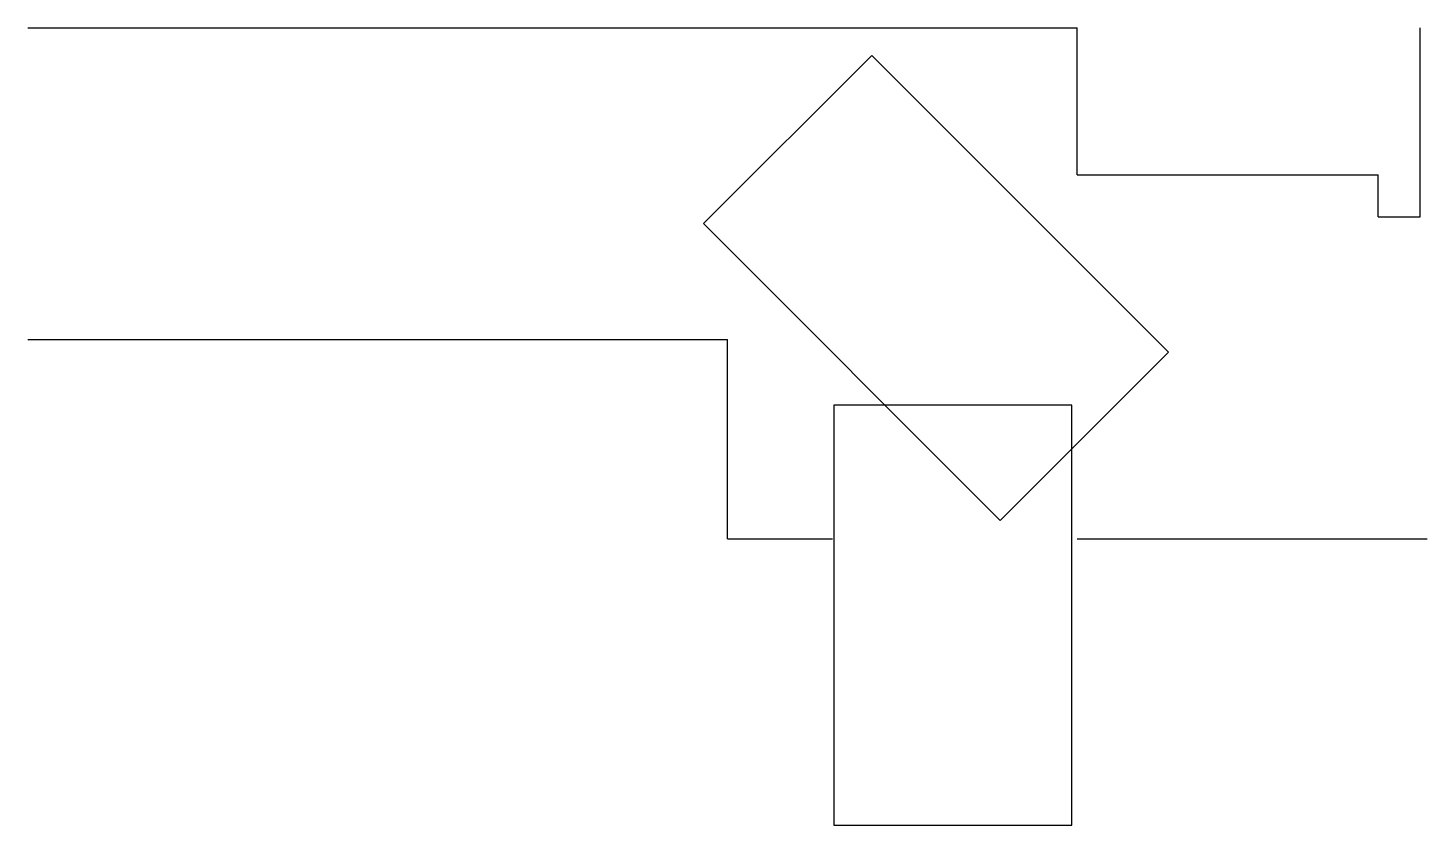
# Model space of a CAD drawing. Header units: inches. Extents: x -100 to 100, y 19 to 133.
import ezdxf

# ---------------------------------------------------------------- set-up
doc = ezdxf.new("R2010")
doc.units = ezdxf.units.IN
doc.header["$MEASUREMENT"] = 0
doc.layers.get('0').update_dxf_attribs({"lineweight": 25})

msp = doc.modelspace()

# ---------------------------------------------------------------- linework, layer by layer
for p, q in [((-100, 133), (0, 133)), ((0, 133), (50, 133)), ((50, 112), (50, 133)), ((99, 106), (99, 133)), ((20.61, 129.09), (-3.43, 105.04)), ((63.04, 86.66), (20.61, 129.09)), ((50, 112), (93, 112)), ((93, 106), (93, 112)), ((93, 106), (99, 106)), ((-3.43, 105.04), (39, 62.62)), ((-100, 88.5), (0, 88.5)), ((0, 60), (0, 88.5)), ((39, 62.62), (63.04, 86.66)), ((49.21, 79.11), (15.21, 79.11)), ((15.21, 79.11), (15.21, 19.11)), ((49.21, 19.11), (49.21, 79.11)), ((0, 60), (15, 60)), ((50, 60), (100, 60)), ((15.21, 19.11), (49.21, 19.11))]:
    msp.add_line(p, q)

doc.saveas('drawing.dxf')
